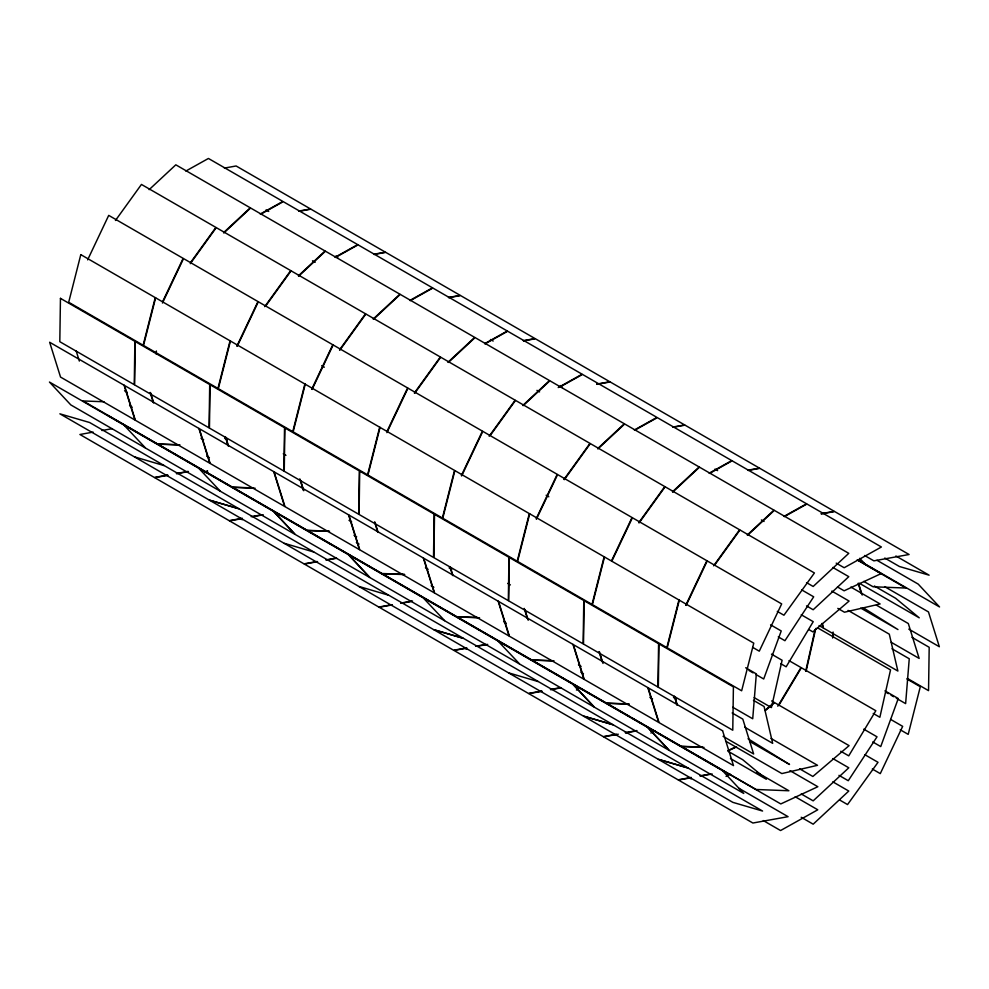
<?xml version="1.0" encoding="UTF-8"?>
<svg xmlns="http://www.w3.org/2000/svg" width="989" height="989" viewBox="0 0 989 989"><rect width="100%" height="100%" fill="white"/><g stroke="black" fill="none" stroke-linecap="round" stroke-linejoin="round"><path stroke-width="1.48" d="M156.138 353.988L156.386 350.996M832.614 638.004L833.109 632.02M833.109 636.718L833.356 633.726M805.714 671.123L815.047 629.709M806.084 671.333L815.764 628.435M87.638 259.86L108.716 215.379L183.163 258.364L162.74 301.447M162.456 303.054L183.534 258.574L257.968 301.558L236.903 346.039M237.273 346.249L258.339 301.769L332.786 344.753L311.708 389.233M312.091 389.443L333.157 344.963L407.604 387.935L387.181 431.031M386.897 432.638L407.975 388.158L482.422 431.13L461.344 475.61M461.715 475.833L482.793 431.352L557.227 474.324L536.162 518.805M536.533 519.027L557.598 474.547L632.045 517.519L611.635 560.615M612.006 560.825L632.416 517.742L706.863 560.714L685.785 605.194M686.156 605.416L707.234 560.936L781.669 603.908L759.28 651.17L752.641 647.338M777.799 706.22L801.003 667.538L789.037 660.64M778.949 705.145L801.374 667.76L875.821 710.732L848.747 755.856L840.774 751.257M115.453 220.485L141.452 184.436L215.899 227.408L190.79 262.221M190.271 263.667L216.27 227.631L290.717 270.603L264.718 306.652M265.979 305.626L291.087 270.825L365.522 313.797L339.524 349.846M339.895 350.057L365.893 314.007L440.34 356.992L414.342 393.041M414.712 393.251L440.711 357.202L515.158 400.186L489.159 436.236M490.42 435.209L515.529 400.397L589.976 443.381L563.965 479.43M564.348 479.64L590.346 443.591L664.781 486.576L638.783 522.625M639.154 522.835L665.152 486.786L739.599 529.77L713.601 565.819M714.874 564.781L739.97 529.98L814.417 572.965L783.931 615.22L777.28 611.387M149.129 189.665L175.819 164.817L250.254 207.801L223.563 232.638M223.934 232.86L250.625 208.011L325.072 250.996L298.381 275.832M298.752 276.055L325.443 251.206L399.89 294.19L373.199 319.027M373.57 319.249L400.261 294.401L474.708 337.385L448.005 362.221M448.376 362.444L475.079 337.595L549.513 380.567L522.822 405.416M523.193 405.638L549.884 380.79L624.331 423.762L597.64 448.61M598.011 448.833L624.702 423.984L699.149 466.956L672.458 491.805M672.829 492.015L699.52 467.179L773.954 510.151L747.264 535M747.635 535.21L774.338 510.373L848.772 553.346L813.181 586.477L806.542 582.632M764.93 710.411L774.276 702.45L771.618 700.917M765.301 710.621L774.647 702.66L849.094 745.644L812.871 776.464L799.582 768.787M185.845 171.06L208.432 158.463L282.879 201.435L260.28 214.044M260.651 214.254L283.25 201.657L357.697 244.629L335.098 257.227M335.469 257.449L358.067 244.852L432.502 287.824L409.916 300.421M410.287 300.644L432.873 288.046L507.32 331.018L484.721 343.616M204.649 472.396L207.307 470.912M205.02 472.606L207.678 471.123M485.092 343.838L507.691 331.241L582.138 374.213L558.216 387.552M559.91 387.033L582.509 374.435L656.956 417.407L634.357 430.005M634.728 430.227L657.326 417.63L731.761 460.602L709.175 473.199M709.546 473.422L732.132 460.812L806.579 503.797L783.98 516.394M784.351 516.604L806.95 504.007L881.397 546.991L844.173 567.735L836.2 563.137M576.426 690.05L579.084 688.579M650.873 733.034L654.854 730.809M727.014 775.487L729.672 774.004M726.062 776.439L730.043 774.226M727.929 750.54L736.162 746.72M728.3 750.762L736.533 746.93M224.392 168.093L236.124 165.979L310.558 208.963L298.826 211.077M299.197 211.287L310.929 209.173L385.376 252.158L373.644 254.272M374.015 254.482L385.747 252.368L460.194 295.352L448.462 297.466M448.833 297.677L460.565 295.563L535 338.547L523.268 340.661M523.651 340.871L535.383 338.757L609.817 381.742L596.627 384.115M93.127 432.106L79.924 434.492L154.358 477.464L167.561 475.091M101.916 430.524L112.19 428.682M596.997 384.325L610.188 381.952L684.635 424.924L672.903 427.038M176.363 473.508L188.095 471.394M167.932 475.301L154.741 477.687L229.176 520.659L242.379 518.285M176.734 473.719L188.466 471.605M673.274 427.26L685.006 425.146L759.453 468.118L747.721 470.232M251.181 516.703L261.442 514.849M241.279 518.768L229.547 520.882L303.994 563.854L317.197 561.48M253.011 516.654L263.284 514.799M748.092 470.455L759.824 468.341L834.259 511.313L821.068 513.699M325.987 559.898L336.26 558.043M317.568 561.69L304.365 564.076L378.812 607.048L392.003 604.675M326.37 560.108L336.631 558.253M821.439 513.909L834.629 511.536L909.076 554.508L873.88 560.85L864.571 555.484M400.805 603.092L412.537 600.978M392.373 604.885L379.183 607.258L453.617 650.243L466.82 647.869M401.175 603.302L411.449 601.448M475.622 646.274L485.883 644.432M465.732 648.339L454 650.453L528.435 693.437L541.638 691.064M477.464 646.225L487.725 644.383M550.44 689.469L560.701 687.627M542.009 691.274L528.806 693.648L603.253 736.632L616.456 734.258M550.811 689.692L561.072 687.837M625.246 732.664L636.978 730.55M618.286 734.209L603.624 736.842L678.071 779.827L691.262 777.441M625.617 732.886L635.89 731.032M700.064 775.858L710.325 774.016M690.174 777.923L678.442 780.037L752.876 823.021L788.072 816.679L738.894 788.282M700.435 776.081L712.167 773.967M103.981 401.757L83.088 400.953L157.523 443.937L179.911 444.803M178.799 444.951L157.894 444.148L232.341 487.132L253.233 487.936M255.1 488.207L232.712 487.342L307.159 530.314L329.547 531.192M328.422 531.34L307.53 530.537L381.964 573.509L404.365 574.386M404.736 574.597L382.347 573.731L456.782 616.703L477.687 617.519M479.554 617.791L457.153 616.926L531.6 659.898L553.988 660.763M552.863 660.924L531.971 660.12L606.418 703.092L628.806 703.958M629.177 704.18L606.789 703.315L681.223 746.287L702.128 747.103M703.995 747.375L681.606 746.51L756.041 789.482L788.888 790.755L756.981 772.335M895.886 555.991L929.116 575.178L899.384 566.487L884.759 558.043M876.983 560.293L918.188 584.091L939.55 606.949L865.103 563.977L859.651 558.315M266.053 209.928L268.724 211.461M490.507 339.511L493.165 341.044M714.948 469.095L717.606 470.628M858.093 559.922L864.732 563.755M857.24 559.774L881.174 573.595L844.124 590.804L837.485 586.959M858.056 560.417L905.912 588.047L873.077 586.774L863.768 581.408M884.599 586.613L928.461 611.931L939.352 646.744L908.78 629.091M312.499 260.775L315.157 262.32M536.94 390.358L539.598 391.891M761.382 519.942L764.052 521.475M874.35 585.995L895.614 598.271L919.251 617.828L859.429 583.3M832.837 567.463L848.785 576.674L813.168 609.743L806.529 605.898M850.861 587.07L880.111 603.958L844.458 612.216L837.807 608.383M876.415 605.132L908.322 623.552L919.152 658.414L891.237 642.306M863.125 607.691L897.975 629.573L860.751 608.087M831.811 591.088L849.094 601.065L812.871 631.884L808.878 629.585M911.907 637.324L929.19 647.301L928.547 690.643L907.284 678.367M848.08 610.398L889.296 634.184L897.876 671.049L823.429 628.077L822.403 623.651M801.72 589.914L813.687 596.812L784.932 640.711L778.281 636.879M891.967 648.784L909.25 658.761L905.627 703.624L896.318 698.246M801.251 614.762L813.218 621.673L786.144 666.796L780.828 663.718M819.077 625.555L823.058 627.854L822.032 623.429M907.012 679.06L920.302 686.737L908.199 734.37L900.225 729.758M817.421 627.731L890.533 669.936L879.864 717.272L873.213 713.44M321.697 365.658L324.355 367.191M546.151 495.242L548.808 496.775M770.592 624.825L781.223 630.957L763.706 678.998L755.732 674.387M884.957 690.854L898.259 698.531L880.742 746.571L872.755 741.96M885.687 692.115L888.345 693.648M891.002 695.18L893.66 696.713M890.706 719.448L902.673 726.359L880.284 773.621L872.31 769.009M771.469 654.112L782.101 660.256L771.42 707.592L754.137 697.616M863.731 729.14L877.02 736.817L848.265 780.717L838.969 775.339M745.694 667.76L756.338 673.905L752.716 718.768L732.775 707.259M749.081 670.554L753.074 672.854M864.732 754.632L878.022 762.309L847.548 804.564L839.574 799.965M753.445 700.336L764.077 706.48L772.669 743.345L744.754 727.224M832.837 758.575L848.785 767.785L813.168 800.855L801.214 793.944M283.287 453.803L285.945 455.348M507.728 583.386L510.386 584.919M732.169 712.97L742.813 719.114L753.643 753.977L723.07 736.323M770.975 738.449L817.507 765.313L781.842 773.571L726.013 741.342M832.825 781.842L848.772 791.052L813.181 824.183L801.214 817.273M748.043 738.746L789.531 764.472L749.65 741.441M224.627 438.325L227.285 439.858M449.068 567.909L451.726 569.441M673.509 697.48L676.167 699.025M789.914 770.616L817.829 786.725L780.791 803.933L706.344 760.961M124.552 390.779L127.21 392.312M348.993 520.35L351.651 521.895M200.99 438.214L203.647 439.746M425.431 567.797L428.089 569.33M649.872 697.381L652.53 698.914M129.571 405.7L132.229 407.233M354.013 535.284L356.67 536.817M503.636 621.673L506.294 623.206M578.454 664.868L581.112 666.401M728.089 751.257L742.702 759.7L766.339 779.258L730.451 758.526M206.75 456.176L209.408 457.709M356.374 542.565L359.032 544.098M431.192 585.76L433.85 587.293M580.815 672.137L583.473 673.682M795.181 796.738L817.779 809.793L780.568 830.537L763.285 820.561M107.826 415.405L182.273 458.389M182.644 458.599L257.091 501.584M257.461 501.794L331.896 544.778M332.267 544.988L406.714 587.973M407.085 588.183L481.532 631.167M481.903 631.378L556.35 674.35M556.72 674.572L629.832 716.778M631.526 717.767L705.973 760.739M124.268 425.245L198.702 468.217L220.436 491.298L294.883 534.283L273.52 511.412L199.073 468.44M423.527 598.011L497.962 640.996L519.695 664.076L594.142 707.061L572.779 684.19L498.332 641.206M145.247 447.893L70.812 404.909L49.45 382.051L123.897 425.023L145.618 448.104L220.065 491.088M444.506 620.672L370.071 577.687L348.709 554.817L423.156 597.801L444.877 620.882L519.324 663.866M164.063 465.498L89.616 422.513L59.884 413.822L134.331 456.807L164.434 465.708L238.868 508.692L209.136 500.001L134.702 457.017M313.686 551.887L239.239 508.902L209.507 500.211L283.954 543.196L314.057 552.097L388.504 595.081M538.127 681.458L463.693 638.486L433.961 629.795L508.395 672.78L538.498 681.681L612.945 724.653L583.213 715.974L508.766 672.99M284.325 543.406L358.772 586.39L388.875 595.291L463.322 638.264L433.578 629.585L359.143 586.601M239.585 518.199L242.243 519.744M464.026 647.783L466.684 649.316M688.468 777.366L691.126 778.899M560.392 385.537L562.432 387.713M335.951 255.953L337.978 258.141M858.563 583.461L862.185 595.057M858.18 583.25L861.357 593.4M674.683 696.466L677.391 705.182M674.313 696.256L677.02 704.972M599.421 651.825L603.03 663.446M599.05 651.603L602.202 661.777M525.06 610.077L528.213 620.251M524.232 608.408L527.397 618.582M450.242 566.882L452.95 575.598M449.871 566.672L452.579 575.388M374.979 522.241L378.132 532.416M374.608 522.031L377.761 532.193M300.607 480.506L303.771 490.668M299.791 478.837L303.4 490.457M225.801 437.311L228.508 446.027M225.43 437.089L228.138 445.804M150.526 392.658L153.691 402.832M150.155 392.448L153.32 402.61M76.165 350.922L79.33 361.084M60.453 298.357L59.81 341.7L134.257 384.672L134.887 341.329L60.453 298.357M135.258 341.551L134.628 384.894L209.062 427.866L209.705 384.523L135.258 341.551M210.076 384.746L209.445 428.089L283.88 471.061L284.523 427.718L210.076 384.746M284.894 427.94L284.251 471.271L358.698 514.255L359.328 470.912L284.894 427.94M359.712 471.135L359.069 514.465L433.516 557.45L434.146 514.107L359.712 471.135M434.517 514.317L433.887 557.66L508.321 600.644L508.964 557.302L434.517 514.317M509.335 557.512L508.692 600.855L583.139 643.839L583.782 600.496L509.335 557.512M584.153 600.706L583.51 644.049L657.957 687.034L658.587 643.691L584.153 600.706M658.958 643.901L658.328 687.244L732.775 730.228L733.405 686.885L658.958 643.901M80.801 254.63L68.698 302.263L143.133 345.248L155.248 297.615L80.801 254.63M155.619 297.825L143.516 345.458L217.951 388.442L230.054 340.809L155.619 297.825M230.437 341.02L218.322 388.652L292.769 431.637L304.872 384.004L230.437 341.02M305.242 384.214L293.14 431.847L367.587 474.831L379.689 427.199L305.242 384.214M380.06 427.409L367.957 475.041L442.392 518.026L454.507 470.393L380.06 427.409M454.878 470.603L442.763 518.236L517.21 561.22L529.313 513.588L454.878 470.603M529.696 513.798L517.581 561.431L592.028 604.415L604.131 556.782L529.696 513.798M604.502 556.992L592.399 604.625L666.846 647.597L678.949 599.977L604.502 556.992M679.319 600.187L667.216 647.82L741.651 690.792L753.766 643.159L679.319 600.187M613.316 724.875L583.584 716.184L658.031 759.169L687.763 767.847L613.316 724.875M688.134 768.07L658.402 759.379L732.837 802.351L762.581 811.042L688.134 768.07M124.082 385.24L49.648 342.256L60.539 377.069L134.986 420.041L124.082 385.24M198.9 428.435L124.453 385.45L135.357 420.263L209.792 463.235L198.9 428.435M273.718 471.629L199.271 428.645L210.163 463.458L284.609 506.43L273.718 471.629M348.536 514.812L274.089 471.84L284.98 506.64L359.427 549.624L348.536 514.812M423.341 558.006L348.907 515.034L359.798 549.835L434.245 592.819L423.341 558.006M498.159 601.201L423.712 558.229L434.616 593.029L509.051 636.014L498.159 601.201M572.977 644.395L498.53 601.423L509.422 636.224L583.869 679.208L572.977 644.395M647.783 687.59L573.348 644.618L584.239 679.418L658.686 722.403L647.783 687.59M722.6 730.784L648.166 687.812L659.057 722.613L733.492 765.597L722.6 730.784M348.338 554.606L273.891 511.622L295.254 534.493L369.701 577.477L348.338 554.606M647.597 727.385L573.15 684.4L594.513 707.271L668.947 750.243L647.597 727.385M722.403 770.579L647.968 727.595L669.33 750.466L743.765 793.438L722.403 770.579"/></g></svg>
